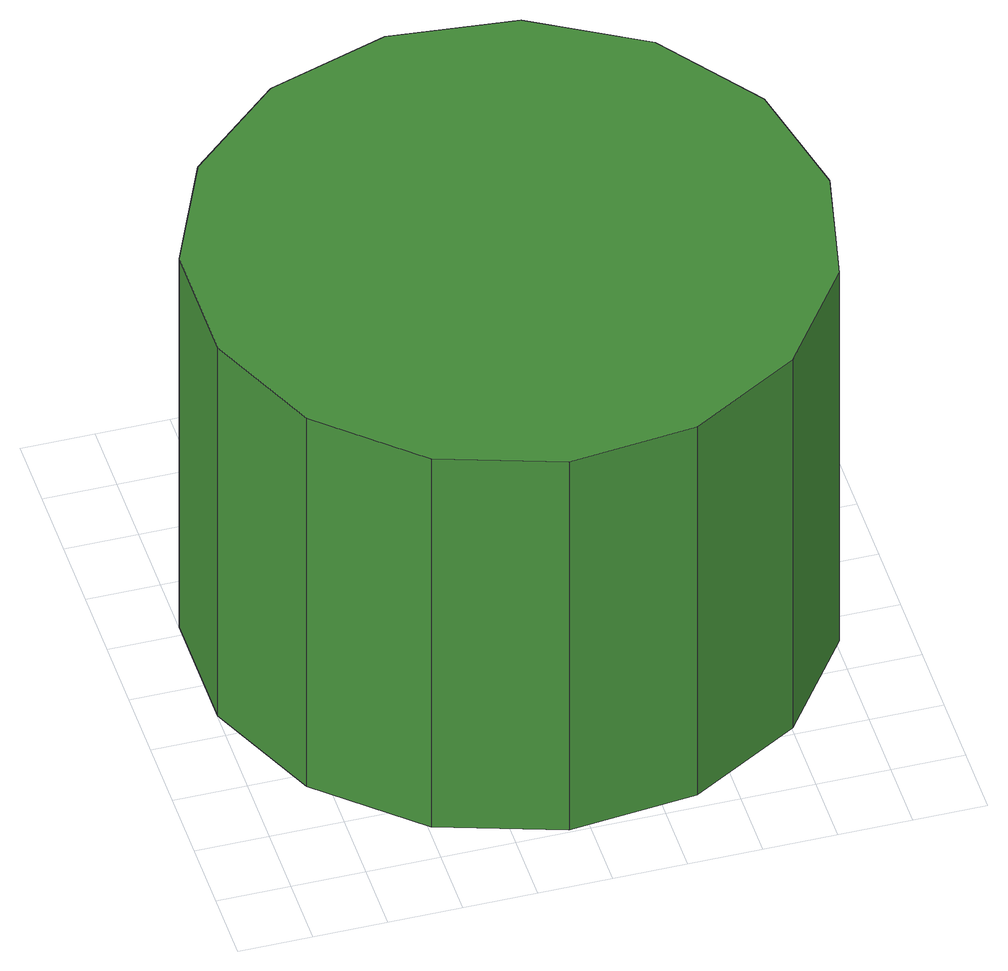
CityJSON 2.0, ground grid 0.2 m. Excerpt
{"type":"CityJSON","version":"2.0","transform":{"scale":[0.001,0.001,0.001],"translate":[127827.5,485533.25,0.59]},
"CityObjects":{
"tree1":{"type":"SolitaryVegetationObject","attributes":{"function":"something"},"geometry":[{"type":"MultiSurface","lod":"1","boundaries":[[[0,1,2,3,4,5,6,7,8,9,10,11,12,13,14]],[[15,16,17,18,19,20,21,22,23,24,25,26,27,28,29]],[[0,29,28,1]],[[1,28,27,2]],[[2,27,26,3]],[[3,26,25,4]],[[4,25,24,5]],[[5,24,23,6]],[[6,23,22,7]],[[7,22,21,8]],[[8,21,20,9]],[[9,20,19,10]],[[10,19,18,11]],[[11,18,17,12]],[[12,17,16,13]],[[13,16,15,14]],[[14,15,29,0]]]}]}
},
"vertices":[
[1684,855,1276],[1610,1201,1276],[1402,1487,1276],[1096,1664,1276],[744,1701,1276],[408,1592,1276],[145,1355,1276],[1,1032,1276],[1,678,1276],[145,355,1276],[408,118,1276],[744,9,1276],[1096,46,1276],[1402,223,1276],[1610,509,1276],[1610,509,6],[1402,223,6],[1096,46,6],[744,9,6],[408,118,6],[145,355,6],[1,678,6],[1,1032,6],[145,1355,6],[408,1592,6],[744,1701,6],[1096,1664,6],[1402,1487,6],[1610,1201,6],[1684,855,6]
]}
